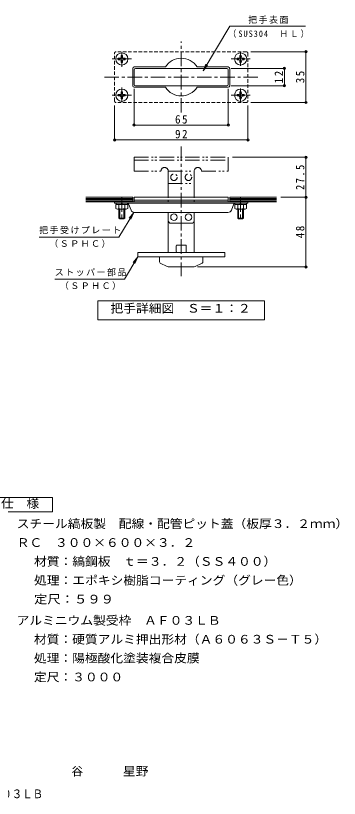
# Model space of a CAD drawing. Units: millimetres, scale not verified, with parts at other scales. Extents: x -316 to 277, y -275 to 264.
# Drawn here: x 53 to 277, y -275 to 264 of the extents above; entities that cross this region are included whole.
import ezdxf
from ezdxf.enums import TextEntityAlignment as Align

# ---------------------------------------------------------------- set-up
doc = ezdxf.new("R2010")
doc.units = ezdxf.units.MM
doc.header["$LTSCALE"] = 2
doc.header["$PDMODE"] = 32
doc.header["$PDSIZE"] = 1.6
for name, pattern in [('CHAIN1', [8, 5, -1, 1, -1]), ('DASHED1', [1.8, 1.2, -0.6]), ('DOUBLE_CHAIN1', [8.8, 5, -1, 0.6, -0.6, 0.6, -1])]:
    doc.linetypes.add(name, pattern=pattern)
for name, color, linetype, lineweight in [('C-0', 6, 'Continuous', 9), ('C-2', 3, 'Continuous', 9), ('C-4', 7, 'Continuous', 9), ('C-5', 7, 'Continuous', 9), ('C-A', 2, 'Continuous', 9), ('D-5', 7, 'Continuous', 9)]:
    doc.layers.add(name, color=color, linetype=linetype, lineweight=lineweight)
doc.layers.add('F-4_F-4ﾚｲﾔ', color=2, linetype='Continuous')
doc.styles.add('ＭＳ ゴシック', font='')
doc.styles.get('ＭＳ ゴシック').set_extended_font_data('MS Gothic')

msp = doc.modelspace()

# ---------------------------------------------------------------- linework, layer by layer
at = {"layer": 'C-0', "linetype": 'CHAIN1'}
for p, q in [((167.77, 197.529), (167.77, 246.529)), ((114.77, 222.029), (220.77, 222.029)), ((167.77, 174.245), (167.77, 84.95)), ((126.77, 139.279), (126.77, 123.415)), ((208.77, 139.279), (208.77, 123.415))]:
    msp.add_line(p, q, dxfattribs=at)
at = {"layer": 'C-0', "linetype": 'DASHED1'}
for p, q in [((121.77, 205.529), (121.77, 238.529)), ((212.77, 239.529), (122.77, 239.529)), ((213.77, 238.529), (213.77, 205.529)), ((212.77, 204.529), (122.77, 204.529))]:
    msp.add_line(p, q, dxfattribs=at)
at = {"layer": 'C-0', "color": 3}
for p, q in [((135.27, 217.029), (135.27, 227.029)), ((199.27, 228.029), (136.27, 228.029)), ((200.27, 217.029), (200.27, 227.029)), ((199.27, 216.029), (136.27, 216.029)), ((135.27, 139.279), (200.27, 139.279)), ((200.27, 139.279), (200.27, 137.279))]:
    msp.add_line(p, q, dxfattribs=at)
at = {"layer": 'C-0', "color": 3, "linetype": 'DOUBLE_CHAIN1'}
for p, q in [((135.27, 166.779), (200.27, 166.779)), ((200.27, 166.779), (200.27, 164.779))]:
    msp.add_line(p, q, dxfattribs=at)
at = {"layer": 'C-0', "color": 4, "linetype": 'DOUBLE_CHAIN1'}
for p, q in [((135.27, 164.779), (135.27, 157.279)), ((200.27, 164.779), (200.27, 157.279)), ((135.27, 157.279), (153.77, 157.279)), ((158.77, 157.279), (158.77, 148.779)), ((158.77, 157.279), (176.77, 157.279)), ((176.77, 157.279), (176.77, 148.779)), ((181.77, 157.279), (200.27, 157.279)), ((158.77, 148.779), (176.77, 148.779))]:
    msp.add_line(p, q, dxfattribs=at)
at = {"layer": 'C-0', "color": 2, "linetype": 'DOUBLE_CHAIN1'}
for p, q in [((158.77, 148.779), (158.77, 136.079)), ((176.77, 148.779), (176.77, 136.079))]:
    msp.add_line(p, q, dxfattribs=at)
at = {"layer": 'C-0'}
for p, q in [((121.77, 136.079), (121.77, 135.079)), ((121.77, 136.079), (213.77, 136.079)), ((213.77, 135.079), (121.77, 135.079)), ((213.77, 136.079), (213.77, 135.079)), ((133.14, 130.368), (131.428, 134.682)), ((202.401, 130.368), (204.113, 134.682)), ((200.061, 128.779), (135.48, 128.779))]:
    msp.add_line(p, q, dxfattribs=at)
at = {"layer": 'C-0', "color": 4}
for p, q in [((135.27, 137.279), (135.27, 136.079)), ((200.27, 137.279), (200.27, 136.079)), ((158.77, 123.279), (158.77, 128.779)), ((176.77, 123.279), (176.77, 128.779)), ((174.77, 121.279), (160.77, 121.279))]:
    msp.add_line(p, q, dxfattribs=at)
at = {"layer": 'C-0', "color": 2}
for p, q in [((158.77, 123.279), (158.77, 101.279)), ((176.77, 123.279), (176.77, 101.279)), ((164.27, 101.779), (164.27, 105.779)), ((170.77, 106.279), (164.77, 106.279)), ((171.27, 101.779), (171.27, 105.779)), ((152.77, 94.716), (152.77, 98.079)), ((170.77, 101.279), (164.77, 101.279)), ((182.77, 94.716), (182.77, 98.079)), ((158.167, 91.56), (153.347, 93.809)), ((177.373, 91.56), (182.193, 93.809)), ((176.105, 91.279), (159.436, 91.279))]:
    msp.add_line(p, q, dxfattribs=at)
at = {"layer": 'C-0', "color": 7}
for p, q in [((137.77, 101.279), (197.77, 101.279)), ((197.77, 101.279), (197.77, 98.079))]:
    msp.add_line(p, q, dxfattribs=at)
at = {"layer": 'C-0', "color": 3, "linetype": 'DOUBLE_CHAIN1'}
msp.add_lwpolyline([(135.27, 166.779), (135.27, 164.779), (200.27, 164.779)], dxfattribs=at)
at = {"layer": 'C-0', "color": 3}
msp.add_lwpolyline([(135.27, 139.279), (135.27, 137.279), (200.27, 137.279)], dxfattribs=at)
at = {"layer": 'C-0', "color": 7}
msp.add_lwpolyline([(137.77, 101.279), (137.77, 98.079), (197.77, 98.079)], dxfattribs=at)
at = {"layer": 'C-0', "color": 4, "linetype": 'DOUBLE_CHAIN1'}
for centre in [(162.77, 153.029), (172.77, 153.029)]:
    msp.add_circle(centre, 2.25, dxfattribs=at)
at = {"layer": 'C-0', "color": 4}
for centre in [(162.77, 125.529), (172.77, 125.529)]:
    msp.add_circle(centre, 2.25, dxfattribs=at)
at = {"layer": 'C-0', "linetype": 'DASHED1'}
for centre, start, end in [((122.77, 238.529), 90, 180), ((212.77, 238.529), 0, 90), ((122.77, 205.529), 180, 270), ((212.77, 205.529), 270, 0)]:
    msp.add_arc(centre, 1, start, end, dxfattribs=at)
at = {"layer": 'C-0', "color": 3}
for centre, start, end in [((136.27, 227.029), 90, 180), ((199.27, 227.029), 0, 90), ((136.27, 217.029), 180, 270), ((199.27, 217.029), 270, 0)]:
    msp.add_arc(centre, 1, start, end, dxfattribs=at)
at = {"layer": 'C-0', "color": 4, "linetype": 'DOUBLE_CHAIN1'}
for centre in [(156.27, 157.279), (179.27, 157.279)]:
    msp.add_arc(centre, 2.5, 0, 180, dxfattribs=at)
at = {"layer": 'C-0', "color": 4}
for centre, start, end in [((160.77, 123.279), 180, 270), ((174.77, 123.279), 270, 0)]:
    msp.add_arc(centre, 2, start, end, dxfattribs=at)
at = {"layer": 'C-0', "color": 2}
for centre, radius, start, end in [((164.77, 105.779), 0.5, 90, 180), ((170.77, 105.779), 0.5, 0, 90), ((164.77, 101.779), 0.5, 180, 270), ((170.77, 101.779), 0.5, 270, 0), ((153.77, 94.716), 1, 180, 244.98311), ((181.77, 94.716), 1, 295.01689, 0), ((159.436, 94.279), 3, 244.983, 270), ((176.105, 94.279), 3, 270, 295.017)]:
    msp.add_arc(centre, radius, start, end, dxfattribs=at)
at = {"layer": 'C-0'}
for centre, major_axis, start_param, end_param in [((131, 134.682), (0.414, -0.281), 0.7853982, 2.3561945), ((204.54, 134.682), (-0.414, -0.281), 3.9269908, 5.4977871), ((134.849, 130.368), (-1.655, 1.124), 0.7853982, 2.3561945), ((200.691, 130.368), (1.655, 1.124), 3.9269908, 5.4977871)]:
    msp.add_ellipse(centre, major_axis=major_axis, ratio=0.679, start_param=start_param, end_param=end_param, dxfattribs=at)
at = {"layer": 'C-2'}
for p, q in [((134.27, 228.029), (134.27, 216.029)), ((135.27, 229.029), (156.816, 229.029)), ((200.27, 229.029), (178.725, 229.029)), ((201.27, 228.029), (201.27, 216.029)), ((135.27, 215.029), (156.816, 215.029)), ((200.27, 215.029), (178.725, 215.029)), ((101.934, 138.479), (134.27, 138.479)), ((101.934, 137.679), (134.27, 137.679)), ((101.934, 136.879), (134.27, 136.879)), ((101.934, 136.079), (134.27, 136.079)), ((233.606, 138.479), (201.27, 138.479)), ((233.606, 137.679), (201.27, 137.679)), ((233.606, 136.879), (201.27, 136.879)), ((233.606, 136.079), (201.27, 136.079))]:
    msp.add_line(p, q, dxfattribs=at)
for points in [[(101.934, 139.279), (134.27, 139.279), (134.27, 136.079)], [(233.606, 139.279), (201.27, 139.279), (201.27, 136.079)]]:
    msp.add_lwpolyline(points, dxfattribs=at)
for centre, radius, start, end in [((167.77, 222.029), 13, 32.57892, 147.42107), ((135.27, 228.029), 1, 90, 180), ((200.27, 228.029), 1, 0, 90), ((135.27, 216.029), 1, 180, 270), ((200.27, 216.029), 1, 270, 0), ((167.77, 222.029), 13, 212.57893, 327.42108)]:
    msp.add_arc(centre, radius, start, end, dxfattribs=at)
at = {"layer": 'C-4'}
for p, q in [((215.77, 239.529), (254.44, 239.529)), ((253.84, 204.529), (253.84, 239.529)), ((202.27, 228.029), (239.655, 228.029)), ((239.055, 216.029), (239.055, 228.029)), ((202.27, 216.029), (239.655, 216.029)), ((135.27, 214.029), (135.27, 188.326)), ((200.27, 214.029), (200.27, 188.326)), ((121.77, 202.529), (121.77, 178.158)), ((213.77, 202.529), (213.77, 178.158)), ((215.77, 204.529), (254.44, 204.529)), ((135.27, 188.926), (200.27, 188.926)), ((121.77, 178.758), (213.77, 178.758)), ((203.27, 166.779), (254.44, 166.779)), ((253.84, 139.279), (253.84, 166.779)), ((236.606, 139.279), (254.44, 139.279)), ((253.84, 91.279), (253.84, 139.279)), ((179.105, 91.279), (254.44, 91.279))]:
    msp.add_line(p, q, dxfattribs=at)
for p in [(253.84, 239.529), (239.055, 228.029), (239.055, 216.029), (253.84, 204.529), (135.27, 188.926), (200.27, 188.926), (121.77, 178.758), (213.77, 178.758), (253.84, 166.779), (253.84, 139.279), (253.84, 91.279)]:
    msp.add_point(p, dxfattribs=at)
at = {"layer": 'C-5'}
for p, q in [((182.831, 226.286), (184.838, 230.865)), ((182.831, 226.286), (185.955, 230.189)), ((135.006, 128.779), (124.747, 111.819)), ((135.006, 128.779), (131.882, 124.875)), ((135.006, 128.779), (132.999, 124.199)), ((69.746, 111.819), (124.747, 111.819)), ((137.77, 98.079), (128.524, 82.793)), ((137.77, 98.079), (134.646, 94.175)), ((137.77, 98.079), (135.763, 93.499)), ((80.524, 82.793), (128.524, 82.793))]:
    msp.add_line(p, q, dxfattribs=at)
msp.add_lwpolyline([(182.831, 226.286), (201.423, 257.02), (253.587, 257.02)], dxfattribs=at)
msp.add_lwpolyline([(110.27, 54.757), (110.27, 67.757), (225.27, 67.757), (225.27, 54.757)], close=True, dxfattribs=at)
at = {"layer": 'C-A', "linetype": 'CHAIN1'}
for p, q in [((126.77, 229.013), (126.77, 240.339)), ((208.77, 229.694), (208.77, 240.339)), ((133.386, 234.529), (120.219, 234.529)), ((202.154, 234.529), (215.322, 234.529)), ((126.77, 214.925), (126.77, 203.72)), ((208.77, 214.291), (208.77, 203.72)), ((133.386, 209.529), (120.219, 209.529)), ((202.154, 209.529), (215.322, 209.529))]:
    msp.add_line(p, q, dxfattribs=at)
at = {"layer": 'C-A'}
for p, q in [((124.37, 235.027), (125.521, 235.047)), ((125.521, 235.047), (126.019, 235.28)), ((125.521, 234.011), (126.019, 233.778)), ((126.252, 235.779), (126.019, 235.28)), ((126.252, 233.28), (126.019, 233.778)), ((126.272, 236.929), (126.252, 235.779)), ((126.272, 232.129), (126.252, 233.28)), ((126.272, 236.929), (127.269, 236.929)), ((126.272, 232.129), (127.269, 232.129)), ((127.269, 236.929), (127.289, 235.779)), ((127.269, 232.129), (127.289, 233.28)), ((127.289, 235.779), (127.521, 235.28)), ((127.289, 233.28), (127.521, 233.778)), ((128.02, 235.047), (127.521, 235.28)), ((128.02, 234.011), (127.521, 233.778)), ((129.17, 235.027), (128.02, 235.047)), ((129.17, 234.031), (128.02, 234.011)), ((129.17, 235.027), (129.17, 234.031)), ((206.37, 235.027), (207.521, 235.047)), ((207.521, 235.047), (208.019, 235.28)), ((207.521, 234.011), (208.019, 233.778)), ((208.252, 235.779), (208.019, 235.28)), ((208.252, 233.28), (208.019, 233.778)), ((208.272, 236.929), (208.252, 235.779)), ((208.272, 232.129), (208.252, 233.28)), ((208.272, 236.929), (209.268, 236.929)), ((208.272, 232.129), (209.268, 232.129)), ((209.268, 236.929), (209.289, 235.779)), ((209.268, 232.129), (209.289, 233.28)), ((209.289, 235.779), (209.521, 235.28)), ((209.289, 233.28), (209.521, 233.778)), ((210.02, 235.047), (209.521, 235.28)), ((210.02, 234.011), (209.521, 233.778)), ((211.17, 235.027), (210.02, 235.047)), ((211.17, 234.031), (210.02, 234.011)), ((211.17, 235.027), (211.17, 234.031)), ((126.252, 210.779), (126.019, 210.28)), ((126.272, 211.929), (126.252, 210.779)), ((126.272, 211.929), (127.269, 211.929)), ((127.269, 211.929), (127.289, 210.779)), ((127.289, 210.779), (127.521, 210.28)), ((208.252, 210.779), (208.019, 210.28)), ((208.272, 211.929), (208.252, 210.779)), ((208.272, 211.929), (209.268, 211.929)), ((209.268, 211.929), (209.289, 210.779)), ((209.289, 210.779), (209.521, 210.28)), ((124.37, 210.027), (125.521, 210.047)), ((125.521, 210.047), (126.019, 210.28)), ((125.521, 209.011), (126.019, 208.778)), ((126.252, 208.28), (126.019, 208.778)), ((126.272, 207.129), (126.252, 208.28)), ((126.272, 207.129), (127.269, 207.129)), ((127.269, 207.129), (127.289, 208.28)), ((127.289, 208.28), (127.521, 208.778)), ((128.02, 210.047), (127.521, 210.28)), ((128.02, 209.011), (127.521, 208.778)), ((129.17, 210.027), (128.02, 210.047)), ((129.17, 209.031), (128.02, 209.011)), ((129.17, 210.027), (129.17, 209.031)), ((206.37, 210.027), (207.521, 210.047)), ((207.521, 210.047), (208.019, 210.28)), ((207.521, 209.011), (208.019, 208.778)), ((208.252, 208.28), (208.019, 208.778)), ((208.272, 207.129), (208.252, 208.28)), ((208.272, 207.129), (209.268, 207.129)), ((209.268, 207.129), (209.289, 208.28)), ((209.289, 208.28), (209.521, 208.778)), ((210.02, 210.047), (209.521, 210.28)), ((210.02, 209.011), (209.521, 208.778)), ((211.17, 210.027), (210.02, 210.047)), ((211.17, 209.031), (210.02, 209.011)), ((211.17, 210.027), (211.17, 209.031)), ((122.77, 135.079), (122.77, 134.279)), ((126.033, 134.279), (127.414, 135.079)), ((130.77, 135.079), (130.77, 134.279)), ((204.77, 135.079), (204.77, 134.279)), ((208.033, 134.279), (209.414, 135.079)), ((212.77, 135.079), (212.77, 134.279)), ((122.72, 131.454), (122.72, 134.279)), ((122.72, 134.279), (130.82, 134.279)), ((123.731, 131.079), (129.81, 131.079)), ((124.741, 131.454), (124.741, 134.279)), ((124.77, 131.079), (124.77, 124.878)), ((125.37, 131.079), (125.37, 124.278)), ((128.17, 131.079), (128.17, 124.278)), ((128.77, 131.079), (128.77, 124.878)), ((128.799, 131.454), (128.799, 134.279)), ((130.82, 131.454), (130.82, 134.279)), ((204.72, 131.454), (204.72, 134.279)), ((204.72, 134.279), (212.82, 134.279)), ((205.731, 131.079), (211.81, 131.079)), ((206.741, 131.454), (206.741, 134.279)), ((206.77, 131.079), (206.77, 124.878)), ((207.37, 131.079), (207.37, 124.278)), ((210.17, 131.079), (210.17, 124.278)), ((210.77, 131.079), (210.77, 124.878)), ((210.799, 131.454), (210.799, 134.279)), ((212.82, 131.454), (212.82, 134.279)), ((125.37, 124.278), (124.77, 124.878)), ((207.37, 124.278), (206.77, 124.878))]:
    msp.add_line(p, q, dxfattribs=at)
for points in [[(124.37, 235.027), (124.37, 234.031), (125.521, 234.011)], [(206.37, 235.027), (206.37, 234.031), (207.521, 234.011)], [(124.37, 210.027), (124.37, 209.031), (125.521, 209.011)], [(206.37, 210.027), (206.37, 209.031), (207.521, 209.011)], [(125.37, 124.278), (128.17, 124.278), (128.77, 124.878), (124.77, 124.878)], [(207.37, 124.278), (210.17, 124.278), (210.77, 124.878), (206.77, 124.878)]]:
    msp.add_lwpolyline(points, dxfattribs=at)
for centre in [(126.77, 234.529), (208.77, 234.529), (126.77, 209.529), (208.77, 209.529)]:
    msp.add_circle(centre, 4.2, dxfattribs=at)
for centre, radius, start, end in [((123.731, 132.626), 1.548, 229.24547, 310.75471), ((126.77, 136.753), 5.674, 249.04448, 290.95552), ((129.81, 132.626), 1.548, 229.24486, 310.75514), ((205.731, 132.626), 1.548, 229.24547, 310.75471), ((208.77, 136.753), 5.674, 249.04448, 290.95552), ((211.81, 132.626), 1.548, 229.24486, 310.75514)]:
    msp.add_arc(centre, radius, start, end, dxfattribs=at)
at = {"layer": 'D-5', "color": 2}
for p, q in [((33.841, -67.556), (78.841, -67.556)), ((78.841, -67.556), (78.841, -77.556)), ((78.841, -77.556), (33.841, -77.556))]:
    msp.add_line(p, q, dxfattribs=at)

# ---------------------------------------------------------------- texts
at = {"layer": 'C-4', "color": 2, "style": 'ＭＳ ゴシック'}
msp.add_text('谷', height=5.865, dxfattribs=at).set_placement((92, -261), align=Align.BOTTOM_LEFT)
at = {"layer": 'C-4', "color": 2, "style": 'ＭＳ ゴシック', "width": 1.1}
msp.add_text('星野', height=5.865, dxfattribs=at).set_placement((127.5, -261), align=Align.BOTTOM_LEFT)
at = {"layer": 'C-4', "color": 2, "char_height": 5.865, "attachment_point": 7, "rotation": 90, "style": 'ＭＳ ゴシック'}
for s, insert in [('\\T1.27;\\W0.95;12', (238.055, 217.779)), ('\\T1.27;\\W0.95;35', (252.84, 217.779)), ('\\T1.28;\\W0.9;27.5', (252.84, 144.279)), ('\\T1.27;\\W0.95;48', (252.84, 111.029))]:
    msp.add_mtext(s, dxfattribs=dict(at, insert=insert))
at = {"layer": 'C-4', "color": 2, "char_height": 5.865, "attachment_point": 7, "style": 'ＭＳ ゴシック'}
for s, insert in [('\\T1.27;\\W0.95;65', (163.52, 189.926)), ('\\T1.27;\\W0.95;92', (163.52, 179.758))]:
    msp.add_mtext(s, dxfattribs=dict(at, insert=insert))
at = {"layer": 'C-5', "color": 2, "style": 'ＭＳ ゴシック', "width": 1.1}
msp.add_text('把手詳細図\u3000Ｓ＝１：２', height=5.865, dxfattribs=at).set_placement((118.955, 57.951), align=Align.BOTTOM_LEFT)
at = {"layer": 'C-5', "char_height": 4.399, "attachment_point": 7, "style": 'ＭＳ ゴシック'}
for s, insert in [('\\T1.17;把手表面', (214.005, 258.851)), ('\\T1.24;\\W0.95;（SUS304\u3000ＨＬ）', (200.005, 249.147)), ('\\T1.17;把手受けプレート', (69.746, 113.873)), ('\\T1.17;（ＳＰＨＣ）', (76.747, 104.496)), ('\\T1.17;ストッパー部品', (80.524, 84.848)), ('\\T1.17;（ＳＰＨＣ）', (84.024, 75.471))]:
    msp.add_mtext(s, dxfattribs=dict(at, insert=insert))
at = {"layer": 'D-5', "color": 2, "style": 'ＭＳ ゴシック'}
for s, width, p in [('仕\u3000様', 1.1, (43.341, -76.556)), ('スチール縞板製\u3000配線・配管ピット蓋（板厚３．２ｍｍ）', 1.1, (54.259, -90.45)), ('ＲＣ\u3000３００×６００×３．２', 1.1, (54.259, -103.451)), ('材質：縞鋼板\u3000ｔ＝３．２（ＳＳ４００）', 1.1, (66.201, -116.451)), ('処理：エポキシ樹脂コーティング（グレー色）', 1.1, (66.201, -129.45)), ('定尺：５９９', 1.15, (66.201, -142.451)), ('アルミニウム製受枠\u3000ＡＦ０３ＬＢ', 1.1, (54.169, -157.092)), ('材質：硬質アルミ押出形材（Ａ６０６３Ｓ－Ｔ５）', 1.1, (66.112, -170.092)), ('処理：陽極酸化塗装複合皮膜', 1.1, (66.112, -183.092)), ('定尺：３０００', 1.1, (66.112, -196.093))]:
    msp.add_text(s, height=5.865, dxfattribs=dict(at, width=width)).set_placement(p, align=Align.BOTTOM_LEFT)
at = {"layer": 'F-4_F-4ﾚｲﾔ', "style": 'ＭＳ ゴシック', "width": 0.9}
msp.add_text('ＲＣ\u3000３００×６００×３．２＋ＡＦ０３ＬＢ', height=5.865, dxfattribs=at).set_placement((-78.712, -276.607), align=Align.BOTTOM_LEFT)

doc.saveas('drawing.dxf')
